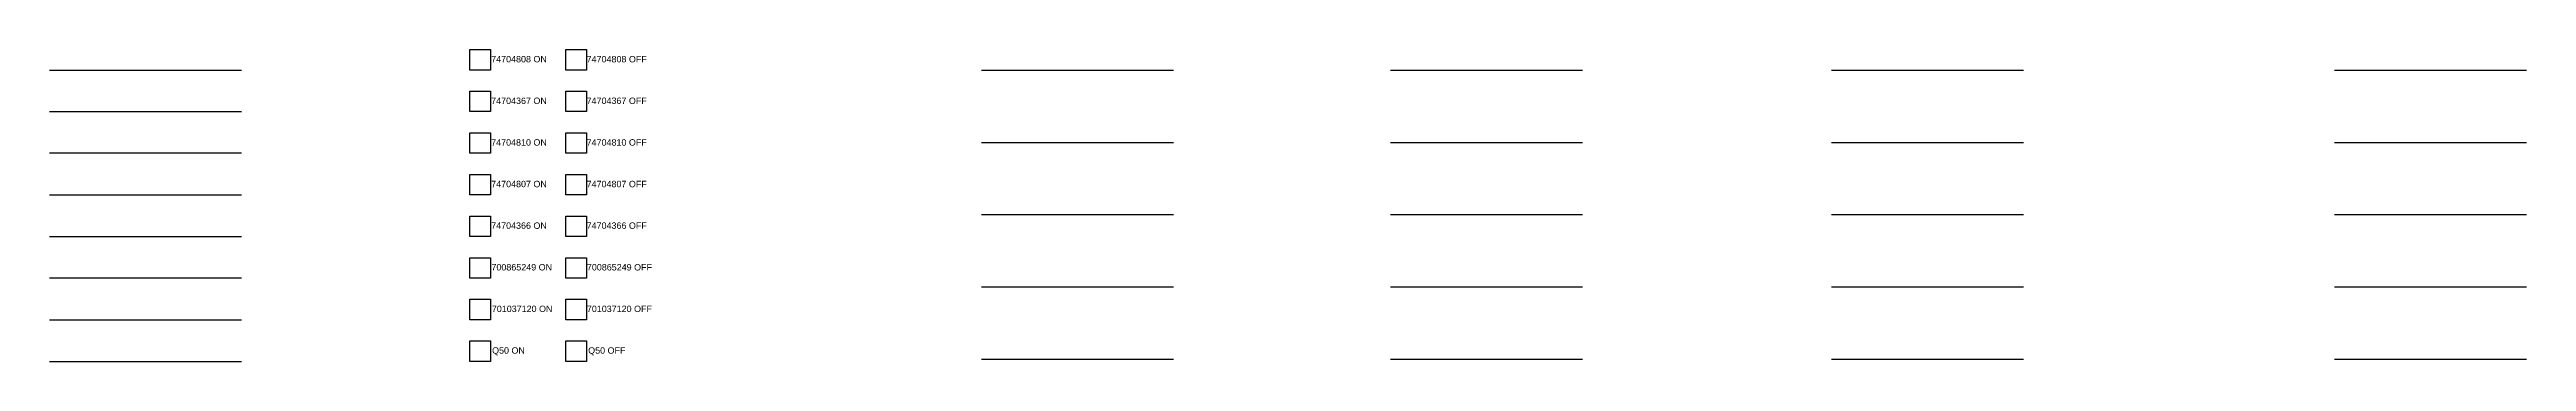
# Model space of a CAD drawing. Header units: millimetres. Extents: x 4986 to 10792, y 2334 to 3064.
import ezdxf
from ezdxf.enums import TextEntityAlignment as Align

# ---------------------------------------------------------------- set-up
doc = ezdxf.new("R2010")
doc.units = ezdxf.units.MM
doc.styles.get("Standard").update_dxf_attribs({"font": 'arial.ttf'})
picture_1 = doc.add_image_def('image1.jpg', size_in_pixel=(181, 181))
picture_2 = doc.add_image_def('image2.jpg', size_in_pixel=(181, 181))
picture_3 = doc.add_image_def('image3.jpg', size_in_pixel=(181, 181))
picture_4 = doc.add_image_def('image4.jpg', size_in_pixel=(181, 181))
picture_5 = doc.add_image_def('image5.jpg', size_in_pixel=(181, 181))
picture_6 = doc.add_image_def('image6.jpg', size_in_pixel=(181, 181))
picture_7 = doc.add_image_def('image7.jpg', size_in_pixel=(181, 181))
picture_8 = doc.add_image_def('image8.jpg', size_in_pixel=(181, 181))
picture_9 = doc.add_image_def('image9.jpg', size_in_pixel=(181, 181))
picture_10 = doc.add_image_def('image10.jpg', size_in_pixel=(181, 181))
picture_11 = doc.add_image_def('image11.jpg', size_in_pixel=(181, 181))
picture_12 = doc.add_image_def('image12.jpg', size_in_pixel=(181, 181))
picture_13 = doc.add_image_def('image13.jpg', size_in_pixel=(181, 181))
picture_14 = doc.add_image_def('image14.jpg', size_in_pixel=(181, 181))
picture_15 = doc.add_image_def('image15.jpg', size_in_pixel=(181, 181))
picture_16 = doc.add_image_def('image16.jpg', size_in_pixel=(181, 181))

msp = doc.modelspace()

# ---------------------------------------------------------------- linework, layer by layer
for p, q in [((4985.5, 3016.5), (5435.5, 3016.5)), ((7170.1, 3016.5), (7620.1, 3016.5)), ((8129.2, 3016.5), (8579.2, 3016.5)), ((9162.7, 3016.5), (9612.7, 3016.5)), ((10342.1, 3016.5), (10792.1, 3016.5)), ((4985.5, 2919.1), (5435.5, 2919.1)), ((7170.1, 2847.2), (7620.1, 2847.2)), ((8129.2, 2847.2), (8579.2, 2847.2)), ((9162.7, 2847.2), (9612.7, 2847.2)), ((10342.1, 2847.2), (10792.1, 2847.2)), ((5435.5, 2821.6), (4985.5, 2821.6)), ((4985.5, 2724.2), (5435.5, 2724.2)), ((7620.1, 2677.9), (7170.1, 2677.9)), ((8579.2, 2677.9), (8129.2, 2677.9)), ((9612.7, 2677.9), (9162.7, 2677.9)), ((10792.1, 2677.9), (10342.1, 2677.9)), ((4985.5, 2626.7), (5435.5, 2626.7)), ((5435.5, 2529.3), (4985.5, 2529.3)), ((7170.1, 2508.7), (7620.1, 2508.7)), ((8129.2, 2508.7), (8579.2, 2508.7)), ((9162.7, 2508.7), (9612.7, 2508.7)), ((10342.1, 2508.7), (10792.1, 2508.7)), ((4985.5, 2431.9), (5435.5, 2431.9)), ((4985.5, 2334.4), (5435.5, 2334.4)), ((7170.1, 2339.4), (7620.1, 2339.4)), ((8129.2, 2339.4), (8579.2, 2339.4)), ((9162.7, 2339.4), (9612.7, 2339.4)), ((10342.1, 2339.4), (10792.1, 2339.4))]:
    msp.add_line(p, q)

# ---------------------------------------------------------------- texts
for s, p in [('74704808 ON', (6086.1, 3042)), ('74704808 OFF', (6315.1, 3042)), ('74704367 ON', (6086.1, 2944.6)), ('74704367 OFF', (6315.1, 2944.6)), ('74704810 ON', (6086.1, 2847.1)), ('74704810 OFF', (6315.1, 2847.1)), ('74704807 ON', (6086.1, 2749.7)), ('74704807 OFF', (6315.1, 2749.7)), ('74704366 ON', (6086.1, 2652.3)), ('74704366 OFF', (6315.1, 2652.3)), ('700865249 ON', (6092.5, 2554.8)), ('700865249 OFF', (6321.5, 2554.8)), ('701037120 ON', (6093.4, 2457.4)), ('701037120 OFF', (6321.4, 2457.4)), ('Q50 ON', (6061.4, 2360)), ('Q50 OFF', (6291.9, 2360))]:
    msp.add_text(s, height=15).set_placement(p, align=Align.MIDDLE_CENTER)

# ---------------------------------------------------------------- pictures from other files: only their frames are drawn
image = msp.add_image(picture_1, insert=(5971.1, 3016.5), size_in_units=(47.9, 47.9))
image.dxf.flags = 7
image = msp.add_image(picture_9, insert=(6196.1, 3016.5), size_in_units=(47.9, 47.9))
image.dxf.flags = 7
image = msp.add_image(picture_2, insert=(5971.1, 2919.1), size_in_units=(47.9, 47.9))
image.dxf.flags = 7
image = msp.add_image(picture_10, insert=(6196.1, 2919.1), size_in_units=(47.9, 47.9))
image.dxf.flags = 7
image = msp.add_image(picture_3, insert=(5971.1, 2821.6), size_in_units=(47.9, 47.9))
image.dxf.flags = 7
image = msp.add_image(picture_11, insert=(6196.1, 2821.6), size_in_units=(47.9, 47.9))
image.dxf.flags = 7
image = msp.add_image(picture_4, insert=(5971.1, 2724.2), size_in_units=(47.9, 47.9))
image.dxf.flags = 7
image = msp.add_image(picture_12, insert=(6196.1, 2724.2), size_in_units=(47.9, 47.9))
image.dxf.flags = 7
image = msp.add_image(picture_5, insert=(5971.1, 2626.7), size_in_units=(47.9, 47.9))
image.dxf.flags = 7
image = msp.add_image(picture_13, insert=(6196.1, 2626.7), size_in_units=(47.9, 47.9))
image.dxf.flags = 7
image = msp.add_image(picture_6, insert=(5971.1, 2529.3), size_in_units=(47.9, 47.9))
image.dxf.flags = 7
image = msp.add_image(picture_14, insert=(6196.1, 2529.3), size_in_units=(47.9, 47.9))
image.dxf.flags = 7
image = msp.add_image(picture_7, insert=(5971.1, 2431.9), size_in_units=(47.9, 47.9))
image.dxf.flags = 7
image = msp.add_image(picture_15, insert=(6196.1, 2431.9), size_in_units=(47.9, 47.9))
image.dxf.flags = 7
image = msp.add_image(picture_8, insert=(5971.1, 2334.4), size_in_units=(47.9, 47.9))
image.dxf.flags = 7
image = msp.add_image(picture_16, insert=(6196.1, 2334.4), size_in_units=(47.9, 47.9))
image.dxf.flags = 7

doc.saveas('drawing.dxf')
